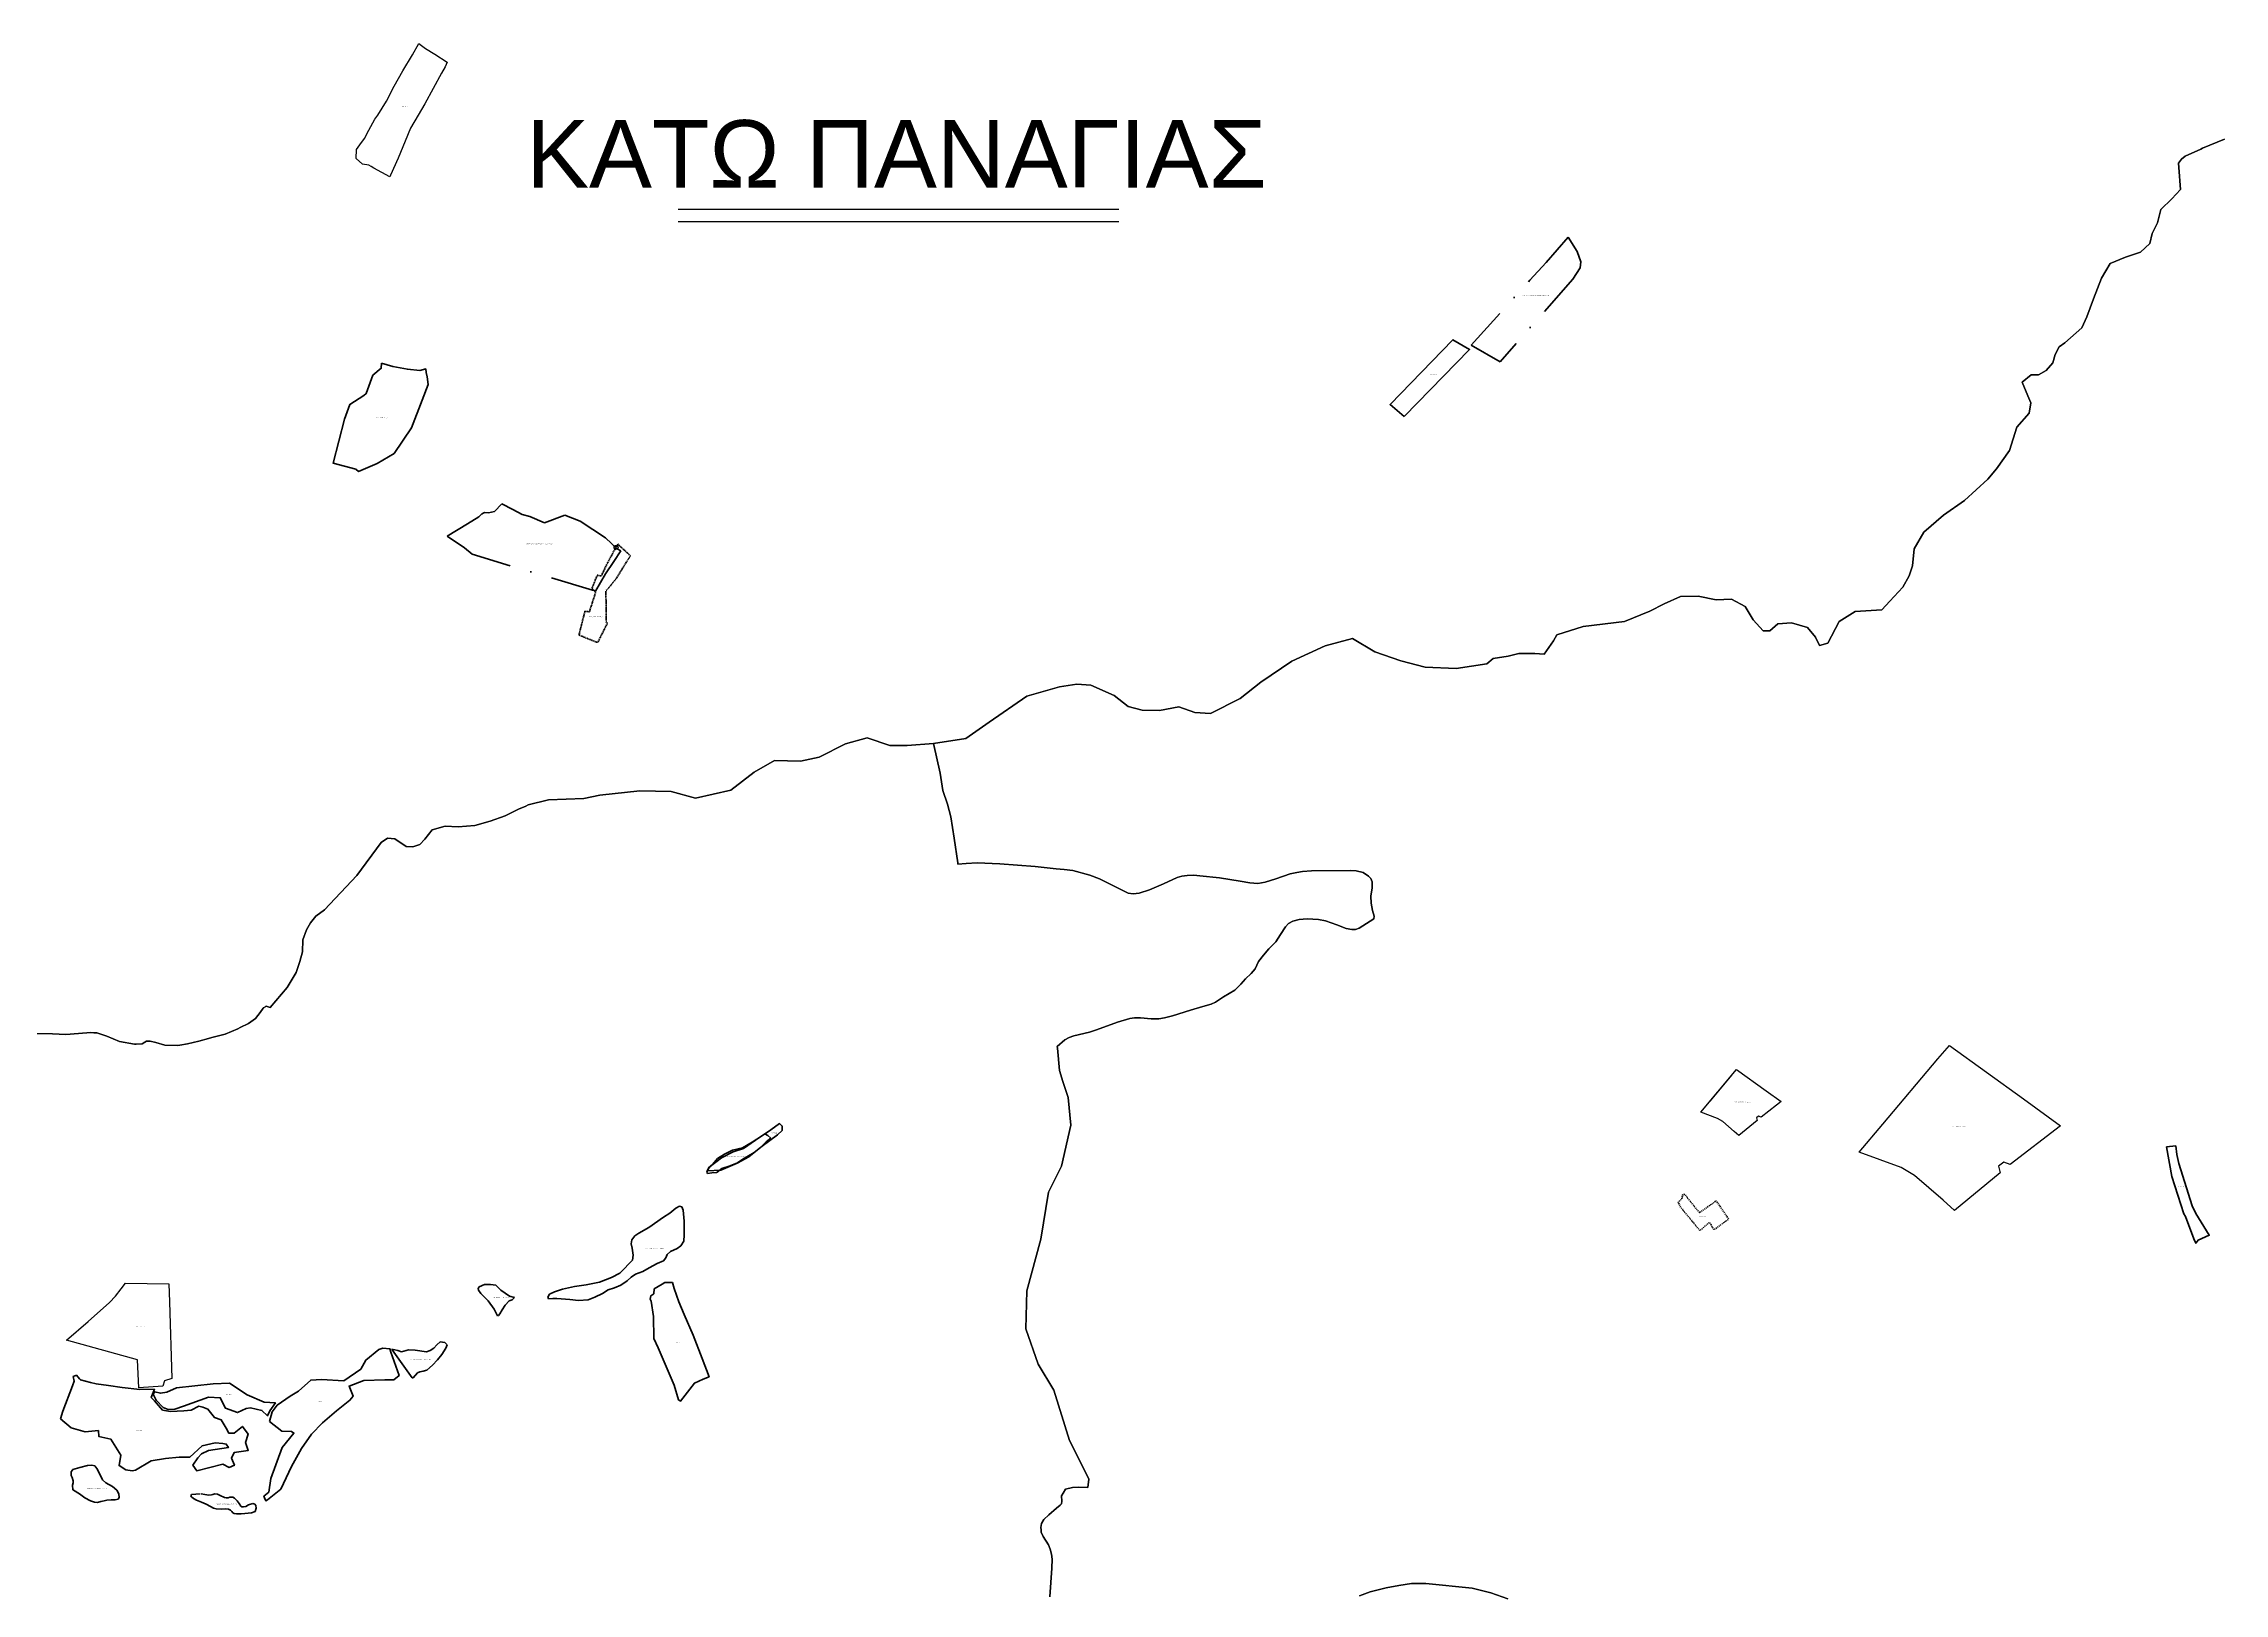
# Model space of a CAD drawing. Header units: metres. Extents: x 245125 to 394351, y 270578 to 4233311.
# Drawn here: x 249084 to 252318, y 4198278 to 4200577 of the extents above; entities that cross this region are included whole.
import ezdxf
from ezdxf.enums import TextEntityAlignment as Align
from ezdxf.lldxf.tags import DXFTag

# ---------------------------------------------------------------- set-up
doc = ezdxf.new("R2010")
doc.units = ezdxf.units.M
doc.linetypes.add('DASHDOT', pattern=[25.4, 12.7, -6.35, 0, -6.35])
doc.linetypes.add('DASHDOT_LINE', pattern=[18, 12, -3, 0, -3])
for name, color, linetype in [('4178-(65-126-135-205)', 51, 'Continuous'), ('4495-(228-329)', 103, 'Continuous'), ('ASTOTA', 7, 'Continuous'), ('Point_ID', 7, 'Continuous'), ('topo2009', 98, 'Continuous'), ('topo2011', 23, 'Continuous'), ('topo2014', 230, 'Continuous'), ('topo2015', 137, 'Continuous'), ('topo2017', 2, 'Continuous'), ('topo2018', 5, 'Continuous'), ('ΗΛΕΙΑ_Ονομασία ΟΤΑ_ΟΚΧΕ', 6, 'Continuous')]:
    doc.layers.add(name, color=color, linetype=linetype)
doc.styles.add('ARIAL', font='arial.ttf')
doc.styles.get("Standard").update_dxf_attribs({"font": 'arial.ttf'})
tags = doc.linetypes.add('HIDDEN', pattern=[0.375, 0.25, -0.125]).pattern_tags.tags
tags[6:7] = [DXFTag(74, 4), DXFTag(75, 0), DXFTag(340, '0'), DXFTag(46, 1.0), DXFTag(50, 0.0), DXFTag(44, 0.0), DXFTag(45, 0.0)]
tags[4:5] = [DXFTag(74, 4), DXFTag(75, 0), DXFTag(340, '0'), DXFTag(46, 1.0), DXFTag(50, 0.0), DXFTag(44, 0.0), DXFTag(45, 0.0)]

msp = doc.modelspace()

# ---------------------------------------------------------------- linework, layer by layer
at = {"layer": '4178-(65-126-135-205)', "color": 51}
for p, q in [((251893.1, 4199070.7), (251910, 4199090.6)), ((251910, 4199090.6), (252019.7, 4199011.4)), ((251811.4, 4198973.6), (251893.1, 4199070.7)), ((252019.7, 4199011.4), (252074.7, 4198971.1)), ((251776.4, 4198932.1), (251811.4, 4198973.6)), ((252074.7, 4198971.1), (252000.1, 4198914)), ((251838.5, 4198909.3), (251776.4, 4198932.1)), ((251990.6, 4198917.4), (251983, 4198911.4)), ((252000.1, 4198914), (251990.6, 4198917.4)), ((251858.4, 4198897.4), (251838.5, 4198909.3)), ((251900.8, 4198861.2), (251858.4, 4198897.4)), ((251985.3, 4198901.5), (251917.5, 4198845.9)), ((251983, 4198911.4), (251985.3, 4198901.5)), ((251917.5, 4198845.9), (251900.8, 4198861.2)), ((251917.5, 4198845.9), (251917.5, 4198845.9))]:
    msp.add_line(p, q, dxfattribs=at)
at = {"layer": '4495-(228-329)', "color": 103}
for p, q in [((250024.6, 4200331.2), (250678.1, 4200331.2)), ((250024.6, 4200312.8), (250678.1, 4200312.8))]:
    msp.add_line(p, q, dxfattribs=at)
at = {"layer": 'ASTOTA', "color": 253, "linetype": 'HIDDEN', "ltscale": 300}
for points in [[(252317.8, 4200434.9), (252285.5, 4200421.3), (252282.7, 4200420.1), (252259.8, 4200409.9), (252254.4, 4200405.4), (252249.9, 4200399.3), (252250.4, 4200392.7), (252252.8, 4200360.1), (252239.7, 4200346.2), (252223.7, 4200330.8), (252218.4, 4200311), (252210.8, 4200294.8), (252207.5, 4200280.3), (252193.6, 4200267.2), (252171.2, 4200259.8), (252148.4, 4200250.3), (252135.7, 4200228.7), (252123.8, 4200198.1), (252113.6, 4200171.3), (252106.4, 4200155), (252081.3, 4200132.7), (252072.9, 4200126.8), (252067, 4200115.5), (252063.5, 4200102.9), (252053.3, 4200091.8), (252042.1, 4200085.4), (252031.1, 4200085.1), (252018.1, 4200074.4), (252026.4, 4200054.2), (252031, 4200043.9), (252028.3, 4200028.2), (252009.9, 4200007.9), (251999.3, 4199972.9), (251979.7, 4199945.7), (251966.8, 4199930.3), (251932.5, 4199898.7), (251901.5, 4199877.2), (251871.9, 4199851.7), (251858, 4199827.4), (251855.4, 4199802.1), (251850.2, 4199787), (251841, 4199770.4), (251821.9, 4199749.6), (251809.9, 4199736.6), (251770.2, 4199734.3), (251746.5, 4199719.2), (251729.6, 4199687.4), (251717.5, 4199683.8), (251711.3, 4199696.1), (251699.6, 4199710.6), (251676, 4199717.2), (251655.6, 4199715.7), (251643.6, 4199705.5), (251634, 4199705.6), (251619.2, 4199721.8), (251607.1, 4199741.7), (251586.9, 4199752.4), (251564.3, 4199751.5), (251537.2, 4199756.8), (251511, 4199756.5), (251487.2, 4199745.8), (251465.8, 4199734.5), (251428, 4199719.4), (251367.1, 4199711.8), (251327.8, 4199699.5), (251323.1, 4199690.6), (251309.2, 4199671), (251295.3, 4199672), (251271.5, 4199672), (251255.8, 4199668), (251233.6, 4199664.7), (251224, 4199656.5), (251178.5, 4199649.7), (251132.4, 4199651.6), (251096.3, 4199661.1), (251057.7, 4199674.2), (251024.7, 4199694.3), (250984.5, 4199683.3), (250934.7, 4199660.8), (250888.8, 4199629.6), (250858.3, 4199605.3), (250814.3, 4199582.8), (250790.9, 4199584.4), (250767.5, 4199592.7), (250738.6, 4199587.5), (250712.7, 4199588.1), (250692, 4199593.5), (250671.5, 4199609.6), (250636.7, 4199625.1), (250615.8, 4199626.5), (250590.3, 4199622.7), (250542.1, 4199608.6), (250485.8, 4199570), (250451.5, 4199545.8), (250403.3, 4199538.2), (250364.6, 4199535.5), (250338.8, 4199535.5), (250305, 4199547), (250273, 4199537.8), (250233.7, 4199518), (250206.1, 4199512.3), (250167.9, 4199513), (250137.6, 4199495.9), (250102.7, 4199469.2), (250050.5, 4199457.4), (250014.5, 4199467.3), (249968.1, 4199468), (249908.6, 4199461.7), (249884.8, 4199456.9), (249832.6, 4199455.1), (249802.5, 4199447.2), (249798.9, 4199445.7), (249787.8, 4199441), (249768.3, 4199431), (249746.2, 4199423.3), (249723.1, 4199416.6), (249698.4, 4199414.8), (249679.4, 4199415.8), (249660.1, 4199410.4), (249649.1, 4199396.7), (249641.5, 4199388.4), (249631.5, 4199384.9), (249621.3, 4199385.5), (249604.8, 4199397), (249593.9, 4199398), (249584.6, 4199391.4), (249548.3, 4199342.8), (249500.2, 4199291.6), (249487.6, 4199282.4), (249479.7, 4199272.4), (249473.4, 4199262.1), (249468.3, 4199247.2), (249467.6, 4199229.4), (249463.6, 4199214.8), (249458.5, 4199198.5), (249444.9, 4199176.4), (249419.6, 4199146.6), (249413.8, 4199148.8), (249413.5, 4199148.7), (249413.1, 4199148.5), (249409.8, 4199146.3), (249409.5, 4199146.1), (249409.3, 4199145.9), (249404.8, 4199139.6), (249398.2, 4199130.4), (249387.6, 4199122.9), (249375.2, 4199116.9), (249371.8, 4199115.2), (249353, 4199107.3), (249333.1, 4199102.4), (249328.3, 4199101), (249314, 4199096.9), (249305.4, 4199094.7), (249297.3, 4199092.7), (249285.9, 4199090.9), (249281.7, 4199090.2), (249263.5, 4199090.9), (249250.1, 4199094.9), (249241.7, 4199096.9), (249236.5, 4199096.9), (249233.7, 4199095.4), (249230, 4199092.9), (249221.1, 4199092.3), (249218.8, 4199092.2), (249196.5, 4199096.4), (249177.3, 4199104.1), (249168.4, 4199107.2), (249162.9, 4199109.1), (249158.2, 4199109.3), (249154, 4199109.6), (249135.6, 4199108), (249116.6, 4199106.9), (249096.9, 4199107.8), (249060.9, 4199108.2)], [(250576.2, 4198272.4), (250578.8, 4198315.2), (250579.3, 4198328.6), (250578.4, 4198335.8), (250576.6, 4198343.4), (250574, 4198349.6), (250566, 4198362.3), (250563.2, 4198368.7), (250563, 4198372), (250562.6, 4198375.3), (250563.7, 4198381.4), (250567, 4198387.3), (250574.6, 4198394.1), (250586.1, 4198404.1), (250591.4, 4198408.5), (250593.1, 4198410.7), (250593.7, 4198414.5), (250593.5, 4198422.6), (250595.8, 4198426.3), (250599.4, 4198432.2), (250609.5, 4198434.9), (250619.1, 4198435.5), (250632.4, 4198435), (250633.6, 4198447.1), (250622.5, 4198470.5), (250604.9, 4198504.7), (250581.7, 4198579.1), (250558.6, 4198617.9), (250540.3, 4198670), (250541.7, 4198726.3), (250562.5, 4198803.1), (250573.9, 4198873), (250593.1, 4198911.4), (250607, 4198972.4), (250603.4, 4199013.2), (250595.5, 4199037), (250590.1, 4199053.5), (250587.2, 4199086.4), (250587, 4199089.1), (250598.1, 4199098.6), (250604.8, 4199102.4), (250611.5, 4199105), (250635, 4199110.1), (250645.2, 4199113.5), (250676.5, 4199125.2), (250694.5, 4199130.3), (250701.5, 4199131.4), (250710.2, 4199131.3), (250726.5, 4199129.9), (250737.8, 4199129.9), (250745.9, 4199131.5), (250757.8, 4199134.6), (250784.6, 4199143), (250802.8, 4199148.2), (250815.3, 4199151.7), (250821.7, 4199154.8), (250833.5, 4199162.8), (250850.2, 4199172.4), (250859.4, 4199181.6), (250866.1, 4199189.1), (250874.4, 4199197), (250880.4, 4199204.2), (250885.6, 4199214.8), (250892.6, 4199224.5), (250900.7, 4199233.6), (250911.2, 4199244.2), (250918.2, 4199255), (250925.7, 4199266.3), (250930.1, 4199271.2), (250936.4, 4199274.7), (250945.5, 4199277.5), (250957.8, 4199278.1), (250974.4, 4199277.1), (250984.7, 4199275.2), (251001.7, 4199269.5), (251015.4, 4199264.2), (251023.7, 4199262.3), (251029.4, 4199262.5), (251034.7, 4199264.4), (251056.3, 4199278.1), (251057, 4199282.1), (251054.6, 4199290.6), (251052.5, 4199301.5), (251052.2, 4199311.9), (251053.9, 4199324.5), (251053.8, 4199333), (251052.2, 4199338.1), (251048.8, 4199341.5), (251040.6, 4199347), (251030.1, 4199349.6), (251021.5, 4199350.2), (250964.2, 4199349.3), (250950.8, 4199348.4), (250942.2, 4199347.2), (250932.4, 4199344.9), (250911.1, 4199337.7), (250895.3, 4199332.6), (250884.6, 4199330.6), (250872.5, 4199331.7), (250858, 4199334), (250827.4, 4199339), (250798.5, 4199342.2), (250789.6, 4199343), (250779.4, 4199342.6), (250771.7, 4199341.6), (250764.8, 4199339.8), (250744.6, 4199330.2), (250723.7, 4199321.6), (250708.3, 4199316.6), (250699.6, 4199315.6), (250692, 4199316.3), (250673.3, 4199325.9), (250649.8, 4199337.7), (250635.2, 4199343.3), (250609.9, 4199350.2), (250597, 4199351.6), (250585.6, 4199352.4), (250554.4, 4199355.8), (250501.7, 4199360.1), (250468.1, 4199361.5), (250452.1, 4199360.5), (250439.7, 4199359.2), (250439.4, 4199361.3), (250434.2, 4199398.1), (250429.4, 4199429.4), (250424.2, 4199448.4), (250417.5, 4199468.9), (250413.4, 4199494.3), (250403.3, 4199538.2), (250451.5, 4199545.8), (250485.8, 4199570), (250542.1, 4199608.6), (250590.3, 4199622.7), (250615.8, 4199626.5), (250636.7, 4199625.1), (250671.5, 4199609.6), (250692, 4199593.5), (250712.7, 4199588.1), (250738.6, 4199587.5), (250767.5, 4199592.7), (250790.9, 4199584.4), (250814.3, 4199582.8), (250858.3, 4199605.3), (250888.8, 4199629.6), (250934.7, 4199660.8), (250984.5, 4199683.3), (251024.7, 4199694.3), (251057.7, 4199674.2), (251096.3, 4199661.1), (251132.4, 4199651.6), (251178.5, 4199649.7), (251224, 4199656.5), (251233.6, 4199664.7), (251255.8, 4199668), (251271.5, 4199672), (251295.3, 4199672), (251309.2, 4199671), (251323.1, 4199690.6), (251327.8, 4199699.5), (251367.1, 4199711.8), (251428, 4199719.4), (251465.8, 4199734.5), (251487.2, 4199745.8), (251511, 4199756.5), (251537.2, 4199756.8), (251564.3, 4199751.5), (251586.9, 4199752.4), (251607.1, 4199741.7), (251619.2, 4199721.8), (251634, 4199705.6), (251643.6, 4199705.5), (251655.6, 4199715.7), (251676, 4199717.2), (251699.6, 4199710.6), (251711.3, 4199696.1), (251717.5, 4199683.8), (251729.6, 4199687.4), (251746.5, 4199719.2), (251770.2, 4199734.3), (251809.9, 4199736.6), (251821.9, 4199749.6), (251841, 4199770.4), (251850.2, 4199787), (251855.4, 4199802.1), (251858, 4199827.4), (251871.9, 4199851.7), (251901.5, 4199877.2), (251932.5, 4199898.7), (251966.8, 4199930.3), (251979.7, 4199945.7), (251999.3, 4199972.9), (252009.9, 4200007.9), (252028.3, 4200028.2), (252031, 4200043.9), (252026.4, 4200054.2), (252018.1, 4200074.4), (252031.1, 4200085.1), (252042.1, 4200085.4), (252053.3, 4200091.8), (252063.5, 4200102.9), (252067, 4200115.5), (252072.9, 4200126.8), (252081.3, 4200132.7), (252106.4, 4200155), (252113.6, 4200171.3), (252123.8, 4200198.1), (252135.7, 4200228.7), (252148.4, 4200250.3), (252171.2, 4200259.8), (252193.6, 4200267.2), (252207.5, 4200280.3), (252210.8, 4200294.8), (252218.4, 4200311), (252223.7, 4200330.8), (252239.7, 4200346.2), (252252.8, 4200360.1), (252250.4, 4200392.7), (252249.9, 4200399.3), (252254.4, 4200405.4), (252259.8, 4200409.9), (252282.7, 4200420.1), (252285.5, 4200421.3), (252317.8, 4200434.9)], [(249060.9, 4199108.2), (249096.9, 4199107.8), (249116.6, 4199106.9), (249135.6, 4199108), (249154, 4199109.6), (249158.2, 4199109.3), (249162.9, 4199109.1), (249168.4, 4199107.2), (249177.3, 4199104.1), (249196.5, 4199096.4), (249218.8, 4199092.2), (249221.1, 4199092.3), (249230, 4199092.9), (249233.7, 4199095.4), (249236.5, 4199096.9), (249241.7, 4199096.9), (249250.1, 4199094.9), (249263.5, 4199090.9), (249281.7, 4199090.2), (249285.9, 4199090.9), (249297.3, 4199092.7), (249305.4, 4199094.7), (249314, 4199096.9), (249328.3, 4199101), (249333.1, 4199102.4), (249353, 4199107.3), (249371.8, 4199115.2), (249375.2, 4199116.9), (249387.6, 4199122.9), (249398.2, 4199130.4), (249404.8, 4199139.6), (249409.3, 4199145.9), (249409.5, 4199146.1), (249409.8, 4199146.3), (249413.1, 4199148.5), (249413.5, 4199148.7), (249413.8, 4199148.8), (249419.6, 4199146.6), (249444.9, 4199176.4), (249458.5, 4199198.5), (249463.6, 4199214.8), (249467.6, 4199229.4), (249468.3, 4199247.2), (249473.4, 4199262.1), (249479.7, 4199272.4), (249487.6, 4199282.4), (249500.2, 4199291.6), (249548.3, 4199342.8), (249584.6, 4199391.4), (249593.9, 4199398), (249604.8, 4199397), (249621.3, 4199385.5), (249631.5, 4199384.9), (249641.5, 4199388.4), (249649.1, 4199396.7), (249660.1, 4199410.4), (249679.4, 4199415.8), (249698.4, 4199414.8), (249723.1, 4199416.6), (249746.2, 4199423.3), (249768.3, 4199431), (249787.8, 4199441), (249798.9, 4199445.7), (249802.5, 4199447.2), (249832.6, 4199455.1), (249884.8, 4199456.9), (249908.6, 4199461.7), (249968.1, 4199468), (250014.5, 4199467.3), (250050.5, 4199457.4), (250102.7, 4199469.2), (250137.6, 4199495.9), (250167.9, 4199513), (250206.1, 4199512.3), (250233.7, 4199518), (250273, 4199537.8), (250305, 4199547), (250338.8, 4199535.5), (250364.6, 4199535.5), (250403.3, 4199538.2), (250413.4, 4199494.3), (250417.5, 4199468.9), (250424.2, 4199448.4), (250429.4, 4199429.4), (250434.2, 4199398.1), (250439.4, 4199361.3), (250439.7, 4199359.2), (250452.1, 4199360.5), (250468.1, 4199361.5), (250501.7, 4199360.1), (250554.4, 4199355.8), (250585.6, 4199352.4), (250597, 4199351.6), (250609.9, 4199350.2), (250635.2, 4199343.3), (250649.8, 4199337.7), (250673.3, 4199325.9), (250692, 4199316.3), (250699.6, 4199315.6), (250708.3, 4199316.6), (250723.7, 4199321.6), (250744.6, 4199330.2), (250764.8, 4199339.8), (250771.7, 4199341.6), (250779.4, 4199342.6), (250789.6, 4199343), (250798.5, 4199342.2), (250827.4, 4199339), (250858, 4199334), (250872.5, 4199331.7), (250884.6, 4199330.6), (250895.3, 4199332.6), (250911.1, 4199337.7), (250932.4, 4199344.9), (250942.2, 4199347.2), (250950.8, 4199348.4), (250964.2, 4199349.3), (251021.5, 4199350.2), (251030.1, 4199349.6), (251040.6, 4199347), (251048.8, 4199341.5), (251052.2, 4199338.1), (251053.8, 4199333), (251053.9, 4199324.5), (251052.2, 4199311.9), (251052.5, 4199301.5), (251054.6, 4199290.6), (251057, 4199282.1), (251056.3, 4199278.1), (251034.7, 4199264.4), (251029.4, 4199262.5), (251023.7, 4199262.3), (251015.4, 4199264.2), (251001.7, 4199269.5), (250984.7, 4199275.2), (250974.4, 4199277.1), (250957.8, 4199278.1), (250945.5, 4199277.5), (250936.4, 4199274.7), (250930.1, 4199271.2), (250925.7, 4199266.3), (250918.2, 4199255), (250911.2, 4199244.2), (250900.7, 4199233.6), (250892.6, 4199224.5), (250885.6, 4199214.8), (250880.4, 4199204.2), (250874.4, 4199197), (250866.1, 4199189.1), (250859.4, 4199181.6), (250850.2, 4199172.4), (250833.5, 4199162.8), (250821.7, 4199154.8), (250815.3, 4199151.7), (250802.8, 4199148.2), (250784.6, 4199143), (250757.8, 4199134.6), (250745.9, 4199131.5), (250737.8, 4199129.9), (250726.5, 4199129.9), (250710.2, 4199131.3), (250701.5, 4199131.4), (250694.5, 4199130.3), (250676.5, 4199125.2), (250645.2, 4199113.5), (250635, 4199110.1), (250611.5, 4199105), (250604.8, 4199102.4), (250598.1, 4199098.6), (250587, 4199089.1), (250587.2, 4199086.4), (250590.1, 4199053.5), (250595.5, 4199037), (250603.4, 4199013.2), (250607, 4198972.4), (250593.1, 4198911.4), (250573.9, 4198873), (250562.5, 4198803.1), (250541.7, 4198726.3), (250540.3, 4198670), (250558.6, 4198617.9), (250581.7, 4198579.1), (250604.9, 4198504.7), (250622.5, 4198470.5), (250633.6, 4198447.1), (250632.4, 4198435), (250619.1, 4198435.5), (250609.5, 4198434.9), (250599.4, 4198432.2), (250595.8, 4198426.3), (250593.5, 4198422.6), (250593.7, 4198414.5), (250593.1, 4198410.7), (250591.4, 4198408.5), (250586.1, 4198404.1), (250574.6, 4198394.1), (250567, 4198387.3), (250563.7, 4198381.4), (250562.6, 4198375.3), (250563, 4198372), (250563.2, 4198368.7), (250566, 4198362.3), (250574, 4198349.6), (250576.6, 4198343.4), (250578.4, 4198335.8), (250579.3, 4198328.6), (250578.8, 4198315.2), (250576.2, 4198272.4)], [(251035, 4198273.9), (251051.2, 4198280.1), (251074.6, 4198286), (251093.3, 4198289.6), (251112.3, 4198292.5), (251133.5, 4198292.5), (251202.2, 4198285.2), (251230.2, 4198278.5), (251255, 4198269.5)], [(251255, 4198269.5), (251230.2, 4198278.5), (251202.2, 4198285.2), (251133.5, 4198292.5), (251112.3, 4198292.5), (251093.3, 4198289.6), (251074.6, 4198286), (251051.2, 4198280.1), (251035, 4198273.9)]]:
    msp.add_lwpolyline(points, dxfattribs=at)
at = {"layer": 'Point_ID', "color": 1}
msp.add_circle((249932.7, 4199829.3), 2.98, dxfattribs=at)
at = {"layer": 'topo2009', "color": 98}
for p, q in [((249190.5, 4198718.5), (249199, 4198729.5)), ((249199, 4198729.5), (249205.3, 4198737.7)), ((249205.3, 4198737.7), (249269.7, 4198736.9)), ((249269.7, 4198736.9), (249270.5, 4198710)), ((249149.6, 4198681.1), (249181.7, 4198709)), ((249181.7, 4198709), (249190.5, 4198718.5)), ((249270.5, 4198710), (249273.8, 4198596.3)), ((249117.5, 4198653.1), (249149.6, 4198681.1)), ((249223, 4198624.2), (249117.5, 4198653.1)), ((249224.8, 4198582.7), (249223, 4198624.2)), ((249263.1, 4198593), (249260.7, 4198584.9)), ((249273.8, 4198596.3), (249263.1, 4198593)), ((249260.7, 4198584.9), (249224.8, 4198582.7))]:
    msp.add_line(p, q, dxfattribs=at)
at = {"layer": 'topo2011', "color": 23}
for p, q in [((251541.2, 4198991.4), (251594.5, 4199054.8)), ((251555.2, 4199008), (251587.8, 4199046.9)), ((251594.5, 4199054.8), (251638.5, 4199023.2)), ((251638.5, 4199023.2), (251660.5, 4199007.2)), ((251566, 4198982.3), (251541.2, 4198991.4)), ((251574, 4198977.5), (251566, 4198982.3)), ((251624.8, 4198979.3), (251597.7, 4198957)), ((251626.9, 4198985.6), (251623.8, 4198983.2)), ((251623.8, 4198983.2), (251624.8, 4198979.3)), ((251630.7, 4198984.3), (251626.9, 4198985.6)), ((251653.7, 4199001.9), (251630.7, 4198984.3)), ((251660.5, 4199007.2), (251653.7, 4199001.9)), ((251591, 4198963.1), (251574, 4198977.5)), ((251597.7, 4198957), (251591, 4198963.1))]:
    msp.add_line(p, q, dxfattribs=at)
at = {"layer": 'topo2014', "color": 230, "lineweight": 50, "flags": 128}
msp.add_lwpolyline([(249584.7, 4200102.5), (249584.4, 4200095.1), (249571.9, 4200084.7), (249562.3, 4200057.6), (249558.7, 4200054.7), (249538.1, 4200041.4), (249530.1, 4200019.4), (249513.4, 4199954.2), (249546.8, 4199945.3), (249550.7, 4199942), (249578.3, 4199953.8), (249603.7, 4199968.8), (249629.2, 4200006.5), (249645.4, 4200047.5), (249653.9, 4200071.2), (249652.5, 4200082.1), (249651.3, 4200088.9), (249650.5, 4200094.1), (249641.7, 4200091.5), (249623.3, 4200093.6), (249601.8, 4200097.7), (249584.7, 4200102.5)], dxfattribs=at)
at = {"layer": 'topo2014', "color": 230, "linetype": 'DASHDOT_LINE', "lineweight": 60, "ltscale": 0.1, "flags": 128}
msp.add_lwpolyline([(249935.2, 4199834.2), (249954, 4199816.9), (249932.4, 4199782.4), (249917.7, 4199764.6), (249918, 4199718.9), (249919.8, 4199716.7), (249914.2, 4199705.7), (249905.4, 4199688.1), (249905.4, 4199688.1), (249905.4, 4199688.1), (249877.6, 4199699.3), (249886.6, 4199734.6), (249893.2, 4199733.9), (249902.4, 4199762.6), (249896.9, 4199768.5), (249904.9, 4199788.1), (249910.8, 4199786.9), (249919.9, 4199806.1), (249935.2, 4199834.2)], close=True, dxfattribs=at)
at = {"layer": 'topo2015', "color": 137, "lineweight": 53, "flags": 128}
for points in [[(250067.8, 4198904.4), (250070.3, 4198909.6), (250089.2, 4198923.7), (250106.2, 4198932.7), (250121.7, 4198937.5), (250139.3, 4198949.9), (250162.2, 4198965.4), (250175, 4198974.6), (250179.1, 4198970.9), (250178.8, 4198964.2), (250172.2, 4198958), (250149.5, 4198941.2), (250129.6, 4198925.3), (250112.2, 4198915.7), (250088, 4198905.7)], [(250005.1, 4198739), (250016.2, 4198738.7), (250019, 4198730), (250025.9, 4198710), (250033.8, 4198691.6), (250046.9, 4198660.8), (250060.3, 4198626.2), (250070.7, 4198599.1), (250061.7, 4198595.3), (250049, 4198589.7), (250028.4, 4198562.9), (250025.2, 4198564.7), (250019, 4198586.5), (249995.2, 4198642), (249988.8, 4198655.8), (249988.3, 4198688.6), (249984.8, 4198711.3), (249983.5, 4198714.3), (249984.5, 4198719.2), (249988.7, 4198722.1), (249989.1, 4198729.4), (250001, 4198736.5), (250005.1, 4198739)], [(249418.7, 4198532.5), (249418.7, 4198532.5), (249422.5, 4198547.1), (249430.2, 4198557), (249449.4, 4198570.4), (249461.9, 4198577.8), (249479.9, 4198594), (249496, 4198594.8), (249528.8, 4198593.1), (249528.8, 4198593.1), (249554.2, 4198610.1), (249561.8, 4198623.8), (249580.9, 4198639.3), (249586.6, 4198641.3), (249597.3, 4198640.6), (249598.9, 4198635.6), (249610.9, 4198600.8), (249603.2, 4198594.5), (249590, 4198594.5), (249558.9, 4198593.5), (249536.8, 4198585.1), (249542.8, 4198570.5), (249537.9, 4198564.2), (249518.2, 4198548.6), (249497.6, 4198530.9), (249480.8, 4198514), (249466.4, 4198492.8), (249451.2, 4198466), (249435.8, 4198432.5), (249415.6, 4198416.6), (249413.3, 4198415.1), (249412.7, 4198416), (249411.2, 4198419.6), (249410.4, 4198421.9), (249417.6, 4198427.9), (249420.7, 4198448.1), (249437.7, 4198494.2), (249454.9, 4198515.5), (249451.4, 4198517.7), (249436.9, 4198518.5)], [(249108.6, 4198536.6), (249112.5, 4198548), (249126.7, 4198585.7), (249128.9, 4198592.6), (249127.7, 4198599.4), (249132.5, 4198601.3), (249136.8, 4198595.9), (249138.4, 4198594.3), (249153.3, 4198590.7), (249161.5, 4198588.8), (249179.9, 4198586.1), (249200.5, 4198582.9), (249226.3, 4198580), (249248.1, 4198580.4), (249243.5, 4198568.5), (249248, 4198563.4), (249260.1, 4198549.6), (249272, 4198547.3), (249291.5, 4198548.4), (249302.7, 4198549.6), (249314, 4198555.3), (249319.8, 4198553.8), (249327.5, 4198551.2), (249337.1, 4198538.4), (249347.1, 4198535.1), (249354.3, 4198522.7), (249358.4, 4198515.4), (249366.4, 4198515.6), (249378.5, 4198525.3), (249387.1, 4198514), (249383.3, 4198501.4), (249387.3, 4198489.8), (249366.4, 4198486.9), (249362.6, 4198478.4), (249366.7, 4198467.9), (249359, 4198464.6), (249349.8, 4198469.6), (249310.9, 4198459.5), (249305.2, 4198468), (249312.7, 4198478.8), (249317.8, 4198484.8), (249328.2, 4198489.6), (249357.8, 4198493.9), (249354.6, 4198499.1), (249349.8, 4198499.9), (249338.4, 4198501.2), (249318.9, 4198496.7), (249300.4, 4198479.8), (249284.8, 4198480), (249264.5, 4198477.7), (249243.1, 4198474.1), (249220.2, 4198460.4), (249215.1, 4198459.6), (249205.9, 4198460.9), (249195.6, 4198467.2), (249198.4, 4198482.8), (249183.7, 4198506.4), (249165.8, 4198510.3), (249165, 4198519.3), (249145.2, 4198517.3), (249124.8, 4198523.4)], [(249248.5, 4198576.9), (249246, 4198573.1), (249250.5, 4198564.2), (249261, 4198553.2), (249268.5, 4198550.5), (249278.3, 4198550.9), (249291.2, 4198555.2), (249328.5, 4198568.6), (249345.7, 4198567.8), (249353.4, 4198552.3), (249371.3, 4198545.8), (249384.4, 4198552), (249390.5, 4198553), (249407.6, 4198549.1), (249416, 4198541.1), (249419.1, 4198548.7), (249427.5, 4198560.2), (249411, 4198561.5), (249385.5, 4198572.1), (249359.2, 4198589.7), (249335.2, 4198588.4), (249280.9, 4198582.8), (249266.4, 4198576.4), (249257.1, 4198574.5)]]:
    msp.add_lwpolyline(points, close=True, dxfattribs=at)
at = {"layer": 'topo2015', "color": 137, "linetype": 'DASHDOT', "lineweight": 80, "ltscale": 0.1, "flags": 128}
msp.add_lwpolyline([(251517.3, 4198869.7), (251514.5, 4198869.2), (251513.1, 4198862.6), (251507.7, 4198858), (251511.6, 4198850.3), (251540.1, 4198815.8), (251554.3, 4198828.2), (251560.9, 4198817), (251582.8, 4198833), (251564.3, 4198860.1), (251539.4, 4198842.4)], close=True, dxfattribs=at)
at = {"layer": 'topo2017', "color": 2, "flags": 128}
msp.add_lwpolyline([(249640.2, 4200576.7), (249649.9, 4200569.6), (249663.8, 4200561.2), (249682.3, 4200549.3), (249679.1, 4200542.1), (249673.7, 4200532.6), (249648.9, 4200487.5), (249639.1, 4200470.4), (249628, 4200451.1), (249620, 4200431.9), (249609.4, 4200406.9), (249598.2, 4200381.6), (249597.1, 4200379.1), (249573.5, 4200392.1), (249569.3, 4200394.4), (249566, 4200396.3), (249556.8, 4200398), (249547.1, 4200406), (249547.7, 4200419.6), (249552.6, 4200426.3), (249559.4, 4200435.8), (249565.9, 4200448.2), (249575.2, 4200464.5), (249579.6, 4200470.6), (249592.3, 4200491.5), (249603.5, 4200513.6), (249616.5, 4200536.2), (249630.9, 4200559.8), (249640.2, 4200576.7)], close=True, dxfattribs=at)
at = {"layer": 'topo2017', "color": 2, "linetype": 'Continuous', "lineweight": 40, "ltscale": 6, "flags": 128}
msp.add_lwpolyline([(251101.3, 4200023.7), (251080.6, 4200041.1), (251173.8, 4200137.4), (251198.4, 4200122.9)], close=True, dxfattribs=at)
at = {"layer": 'topo2017', "color": 2, "linetype": 'Continuous', "lineweight": 70, "ltscale": 3, "flags": 128}
msp.add_lwpolyline([(252231.8, 4198939.9), (252245.6, 4198941.6), (252247.3, 4198928.9), (252250.3, 4198915.5), (252269.8, 4198852.8), (252275.4, 4198841.2), (252295.3, 4198809), (252278.9, 4198801.5), (252276, 4198797.5), (252275.5, 4198797.2), (252272.7, 4198803.6), (252260, 4198836.7), (252257.6, 4198840.9), (252239.9, 4198895.9)], close=True, dxfattribs=at)
at = {"layer": 'topo2018', "color": 5, "linetype": 'DASHDOT', "lineweight": 70, "ltscale": 5}
for points in [[(251243.6, 4200104.4), (251200.8, 4200129.1), (251287.7, 4200225.5), (251311.9, 4200251.7), (251344.6, 4200289.4), (251357.9, 4200268.5), (251363.4, 4200252.8), (251362.5, 4200243.9), (251351.4, 4200227)], [(249682, 4199846), (249712.3, 4199864.4), (249729.1, 4199874.8), (249733.4, 4199879), (249734.2, 4199879.2), (249735.8, 4199880.3), (249737.4, 4199881.1), (249743.5, 4199880.4), (249752.6, 4199882.6), (249763.3, 4199894), (249779.7, 4199885.4), (249793.7, 4199877.9), (249804.7, 4199875.1), (249826.7, 4199866), (249856.6, 4199876.9), (249879.4, 4199868.4), (249917, 4199843.6), (249934.3, 4199827.4), (249940, 4199824.4), (249929.5, 4199808.5), (249917, 4199789.9), (249902.3, 4199764.4), (249899.2, 4199765.7), (249897.6, 4199765.8), (249719.1, 4199819.1), (249707.8, 4199828.9)], [(250162.1, 4198952.9), (250155.3, 4198947.5), (250147.4, 4198939.4), (250137.5, 4198931.6), (250120.9, 4198921.6), (250112, 4198916.1), (250100.2, 4198911.6), (250089.5, 4198907.8), (250082.4, 4198902.4), (250081.9, 4198902.1), (250081.7, 4198902.1), (250074.9, 4198901.5), (250068.3, 4198900.6), (250067.7, 4198901.6), (250067.3, 4198902.3), (250069.8, 4198908.2), (250072.8, 4198911.4), (250076.4, 4198914.4), (250083, 4198922.9), (250093.4, 4198929.4), (250105.5, 4198935.4), (250120.1, 4198938.6), (250134.3, 4198946.8), (250148.3, 4198955.9), (250153.1, 4198959.5), (250157.9, 4198956.7)], [(249832.3, 4198714.4), (249831.7, 4198717.2), (249833.8, 4198721.8), (249841.5, 4198724.9), (249853.4, 4198729.1), (249871.2, 4198733), (249888.2, 4198735.3), (249908.2, 4198739.2), (249926, 4198746.5), (249938.4, 4198752.9), (249944.7, 4198759.3), (249951.8, 4198766.4), (249956.9, 4198772.1), (249958, 4198779.2), (249956.5, 4198789.7), (249955.1, 4198796.2), (249956.2, 4198802.3), (249960.3, 4198808.1), (249966.3, 4198812.3), (249981.4, 4198820.7), (250003.2, 4198835.9), (250012.5, 4198841.7), (250021.1, 4198849.3), (250026.6, 4198852.3), (250030.3, 4198851.2), (250032.4, 4198846), (250033.9, 4198829.7), (250033.9, 4198809.7), (250033.1, 4198800.2), (250028.9, 4198793.1), (250023.3, 4198789.2), (250013.6, 4198785.1), (250008.6, 4198780.5), (250006.4, 4198775.3), (250003.1, 4198771.2), (249993.8, 4198767), (249981.8, 4198760.8), (249972.2, 4198755.3), (249961.4, 4198751.1), (249955.1, 4198746.8), (249949.3, 4198741.4), (249939.8, 4198735), (249930.6, 4198731.1), (249920.8, 4198727.9), (249912.6, 4198722.4), (249901.4, 4198716.9), (249891.2, 4198713.3), (249877.2, 4198712.1), (249864, 4198713.7), (249845.1, 4198715.3), (249839.1, 4198715.3)], [(249756.7, 4198689.3), (249751.7, 4198699.5), (249743.2, 4198711.9), (249732.2, 4198722.8), (249728.5, 4198727.5), (249728, 4198729.9), (249729.5, 4198732.6), (249737.4, 4198736), (249746.3, 4198736), (249754.3, 4198734.9), (249761.6, 4198727.5), (249774.7, 4198718.6), (249782, 4198716.5), (249782, 4198716.5), (249778.6, 4198713.1), (249778.6, 4198713.1), (249774.2, 4198711.9), (249768.2, 4198705.4), (249763.6, 4198698.2), (249760.4, 4198692.6), (249758.2, 4198689.8)], [(249600, 4198639.8), (249603.3, 4198635.3), (249630.4, 4198597.7), (249632, 4198597.7), (249638, 4198605.1), (249641.8, 4198606.3), (249646.8, 4198607.2), (249652.1, 4198608.7), (249660.5, 4198616.2), (249667.9, 4198624), (249674.1, 4198632.3), (249680.2, 4198641.5), (249682.2, 4198646.3), (249678.8, 4198649.9), (249672.1, 4198651.1), (249667, 4198646.6), (249662.6, 4198641.5), (249656.9, 4198637.9), (249651.4, 4198636.2), (249634.7, 4198638.4), (249624.9, 4198639.1), (249614.6, 4198636.1), (249608.9, 4198637.9)]]:
    msp.add_lwpolyline(points, close=True, dxfattribs=at)
at = {"layer": 'topo2018', "color": 5, "linetype": 'DASHDOT', "lineweight": 50}
msp.add_lwpolyline([(249124.7, 4198457.8), (249125.9, 4198459.9), (249127.2, 4198461.5), (249137.3, 4198464.5), (249149.1, 4198467.3), (249155.5, 4198467.8), (249159.6, 4198466.7), (249162.6, 4198463), (249166.9, 4198454.4), (249171, 4198446.1), (249176, 4198441.8), (249185.7, 4198436.4), (249192.2, 4198430.6), (249195.3, 4198425.6), (249196, 4198420), (249194.2, 4198417.3), (249189.9, 4198416.6), (249184.1, 4198416.6), (249177.6, 4198416.2), (249173.8, 4198415.1), (249168.5, 4198413.8), (249163.9, 4198412.7), (249163.9, 4198412.7), (249159.2, 4198412.9), (249153.3, 4198415.1), (249144.9, 4198419.5), (249137, 4198425.2), (249128.2, 4198430.6), (249127.2, 4198431.1), (249127.2, 4198431.1), (249126.6, 4198438.4), (249126.6, 4198438.4), (249126.6, 4198438.4), (249126.6, 4198438.4), (249127.4, 4198441.7), (249127.4, 4198444.8), (249126.3, 4198449.8), (249124.7, 4198452.8), (249124.5, 4198455.5), (249124.7, 4198457.8)], dxfattribs=at)
msp.add_lwpolyline([(249323, 4198424.5), (249329, 4198423.5), (249332.7, 4198423.9), (249334.6, 4198424.5), (249337.8, 4198425.2), (249341.4, 4198424.9), (249345.5, 4198422.9), (249352.2, 4198419.9), (249354.6, 4198419.2), (249357.4, 4198419.6), (249360.1, 4198420.4), (249364.3, 4198420.2), (249367.1, 4198418.8), (249370.6, 4198415), (249373.8, 4198411), (249376.3, 4198406.9), (249377.9, 4198405.9), (249380, 4198406), (249383.5, 4198406.6), (249387.5, 4198409), (249394.2, 4198411.1), (249397.2, 4198410.2), (249398.7, 4198408), (249398.9, 4198404), (249397.3, 4198399.2), (249392, 4198397.2), (249382.2, 4198396.1), (249376.9, 4198395.6), (249369.9, 4198395.5), (249366.5, 4198396.1), (249364.6, 4198397.4), (249363, 4198399.3), (249360.8, 4198401.3), (249357.9, 4198402.5), (249352.8, 4198402.9), (249347, 4198402.8), (249339.8, 4198403.1), (249335.8, 4198404.2), (249331.3, 4198406.5), (249324.8, 4198410.1), (249317.9, 4198412.8), (249310.7, 4198416), (249306, 4198418.6), (249303, 4198421), (249302.3, 4198422.2), (249303.1, 4198424.6), (249317.4, 4198425.3)], close=True, dxfattribs=at)

# ---------------------------------------------------------------- texts
at = {"layer": '4178-(65-126-135-205)', "color": 51, "insert": (251914.9, 4198971), "char_height": 1, "width": 40.605, "attachment_point": 1}
msp.add_mtext('101 ΔΗΜΟΠΟΥΛΟΣ-ΑΥΘ.4178', dxfattribs=at)
at = {"layer": 'topo2009', "color": 98, "linetype": 'DASHDOT_LINE', "lineweight": 60, "ltscale": 2, "insert": (249220.5, 4198673.8), "char_height": 0.5, "width": 22.999, "attachment_point": 1}
msp.add_mtext('ΑΝΤΡΕΑΣ ΣΚΟΥΡΦΟΥΝΤΑΣ ΚΑΣΤΡΟ-09(ορθογωνιε', dxfattribs=at)
at = {"layer": 'topo2011', "color": 23, "insert": (251590.8, 4199007), "char_height": 1, "width": 29.923, "attachment_point": 1}
msp.add_mtext('ΔΙΟΙΚΗΤΗΣ ΑΥΘΑΙΡΕΤΟ-11(ορθογωνιες)', dxfattribs=at)
at = {"layer": 'topo2014', "color": 230, "linetype": 'DASHDOT_LINE', "lineweight": 60, "ltscale": 2, "char_height": 1, "attachment_point": 1}
for s, insert, width in [('ΠΑΝΤΑΖΗ (PANKYLLINI)-14', (249576.7, 4200022.3), 29.527), ('ΠΑΝΤΑΖΗ (ΚΥΛΛΗΝΗ ΔΙΑΝΟΜΗ)-14', (249889.9, 4199727.1), 38.931)]:
    msp.add_mtext(s, dxfattribs=dict(at, insert=insert, width=width))
at = {"layer": 'topo2015', "color": 137, "linetype": 'DASHDOT_LINE', "lineweight": 60, "ltscale": 2, "char_height": 1, "width": 16.28, "attachment_point": 1}
for insert in [(250162.7, 4198960.9), (250022.1, 4198650.1), (249353.7, 4198573.2), (249489.5, 4198562.7), (249221.2, 4198519.8)]:
    msp.add_mtext('ΠΑΝΤΑΖΗ-15', dxfattribs=dict(at, insert=insert))
at = {"layer": 'topo2015', "color": 137, "insert": (251539.8, 4198836.9), "char_height": 1, "width": 17.175, "attachment_point": 1}
msp.add_mtext('ΠΑΝΤΑΖΗ-15', dxfattribs=at)
at = {"layer": 'topo2017', "color": 2, "char_height": 1, "width": 17.175, "attachment_point": 1}
for s, insert in [('ΠΑΝΤΑΖΗ-17', (249615.2, 4200483.7)), ('ΡΩΜΑΝΟΥ-17', (251140.7, 4200085.9)), ('ΛΕΥΚΑΔΙΤΗΣ-17', (252249, 4198881.4))]:
    msp.add_mtext(s, dxfattribs=dict(at, insert=insert))
at = {"layer": 'topo2018', "color": 5, "linetype": 'DASHDOT_LINE', "lineweight": 60, "ltscale": 2, "char_height": 1, "attachment_point": 1}
for s, insert, width in [('KΩΝΣΤΑΝΤΟΠΟΥΛΟΣ ΚΩΣΤΑΣ- ΚΥΛΛΗΝΗ (KOKOΛΑΡΑ)-18', (251277, 4200203.9), 55.225), ('KΩΝΣΤΑΝΤΟΠΟΥΛΟΣ ΚΩΣΤΑΣ- ΚΥΛΛΗΝΗ (KOKOΛΑΡΑ)-18', (249800.2, 4199834.7), 58.87), ('KΩΝΣΤΑΝΤΟΠΟΥΛΟΣ ΚΩΣΤΑΣ- ΚΥΛΛΗΝΗ-18', (250095, 4198926.2), 42.896), ('KΩΝΣΤΑΝΤΟΠΟΥΛΟΣ ΚΩΣΤΑΣ- ΚΥΛΛΗΝΗ-18', (249975.4, 4198789.7), 33.36), ('KΩΝΣΤΑΝΤΟΠΟΥΛΟΣ ΚΩΣΤΑΣ- ΚΥΛΛΗΝΗ-18', (249746.5, 4198716.8), 41.644), ('KΩΝΣΤΑΝΤΟΠΟΥΛΟΣ ΚΩΣΤΑΣ- ΚΥΛΛΗΝΗ-18', (249148.1, 4198433.4), 33.386), ('KΩΝΣΤΑΝΤΟΠΟΥΛΟΣ ΚΩΣΤΑΣ- ΚΥΛΛΗΝΗ-18', (249340.3, 4198411), 45.832)]:
    msp.add_mtext(s, dxfattribs=dict(at, insert=insert, width=width))
at = {"layer": 'topo2018', "color": 5, "lineweight": 35, "ltscale": 2, "char_height": 1, "attachment_point": 1}
for s, insert, width in [('KΩΝΣΤΑΝΤΟΠΟΥΛΟΣ ', (249627.3, 4198625), 8.484), ('ΚΩΣΤΑΣ ΚΥΛΛΗΝΗ-18', (249642.5, 4198625), 15.15)]:
    msp.add_mtext(s, dxfattribs=dict(at, insert=insert, width=width))
at = {"layer": 'ΗΛΕΙΑ_Ονομασία ΟΤΑ_ΟΚΧΕ', "color": 253, "style": 'ARIAL'}
msp.add_text('ΚΑΤΩ ΠΑΝΑΓΙΑΣ', height=100, dxfattribs=at).set_placement((250348.6, 4200413.9), align=Align.MIDDLE)

doc.saveas('drawing.dxf')
